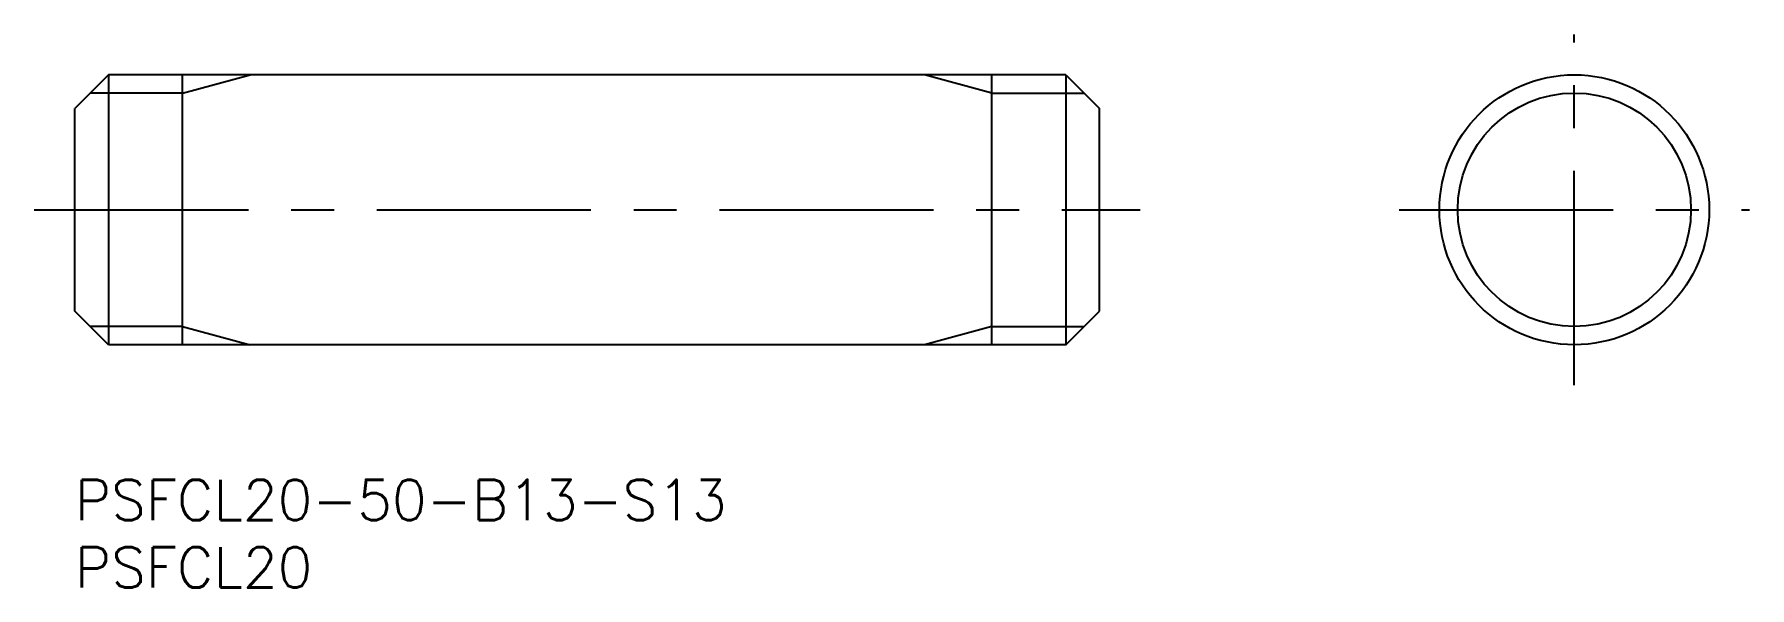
# Model space of a CAD drawing. Extents: x -3 to 124, y -8 to 33.
import ezdxf

# ---------------------------------------------------------------- set-up
doc = ezdxf.new("R2010")
doc.units = 0
doc.header["$LTSCALE"] = 0.5
doc.linetypes.add('CENTER', pattern=[50.8, 31.75, -6.35, 6.35, -6.35])
for name, color, linetype in [('MSM_CENTER', 1, 'CENTER'), ('MSM_CONTINUOUS', 7, 'CONTINUOUS'), ('MSM_NARROW', 5, 'CONTINUOUS'), ('MSM_PART_NUMBER', 7, 'CONTINUOUS')]:
    doc.layers.add(name, color=color, linetype=linetype)
doc.styles.get("Standard").update_dxf_attribs({"font": 'txt.shx', "height": 1, "bigfont": 'bigfont.shx'})

# ---------------------------------------------------------------- blocks, each defined once
blk = doc.blocks.new('*U6')
at = {"layer": 'MSM_PART_NUMBER'}
blk.add_text('PSFCL20-50-B13-S13', height=3, dxfattribs=at).set_placement((0, -3))
blk = doc.blocks.new('*U7')
at = {"layer": 'MSM_PART_NUMBER'}
blk.add_text('PSFCL20', height=3, dxfattribs=at).set_placement((0, -8))

msp = doc.modelspace()

# ---------------------------------------------------------------- linework, layer by layer
at = {"layer": 'MSM_CENTER'}
for p, q in [((111.2, 7), (111.2, 33)), ((-3, 20), (79, 20)), ((98.2, 20), (124.2, 20))]:
    msp.add_line(p, q, dxfattribs=at)
at = {"layer": 'MSM_CONTINUOUS'}
for p, q in [((2.5, 30), (0, 27.5)), ((73.5, 30), (2.5, 30)), ((2.5, 30), (2.5, 10)), ((8, 10), (8, 30)), ((68, 10), (68, 30)), ((73.5, 30), (76, 27.5)), ((73.5, 30), (73.5, 10)), ((0, 12.5), (0, 27.5)), ((76, 12.5), (76, 27.5)), ((2.5, 10), (0, 12.5)), ((73.5, 10), (76, 12.5)), ((73.5, 10), (2.5, 10))]:
    msp.add_line(p, q, dxfattribs=at)
msp.add_circle((111.2, 20), 10, dxfattribs=at)
at = {"layer": 'MSM_NARROW'}
for p, q in [((8, 28.65), (13, 30)), ((68, 28.65), (63, 30)), ((8, 28.65), (1.15, 28.65)), ((68, 28.65), (74.85, 28.65)), ((8, 11.35), (1.15, 11.35)), ((8, 11.35), (13, 10)), ((68, 11.35), (63, 10)), ((68, 11.35), (74.85, 11.35))]:
    msp.add_line(p, q, dxfattribs=at)
msp.add_circle((111.2, 20), 8.65, dxfattribs=at)

# ---------------------------------------------------------------- block references
at = {"layer": 'MSM_CONTINUOUS'}
for name in ['*U6', '*U7']:
    msp.add_blockref(name, (0, 0), dxfattribs=at)

doc.saveas('drawing.dxf')
